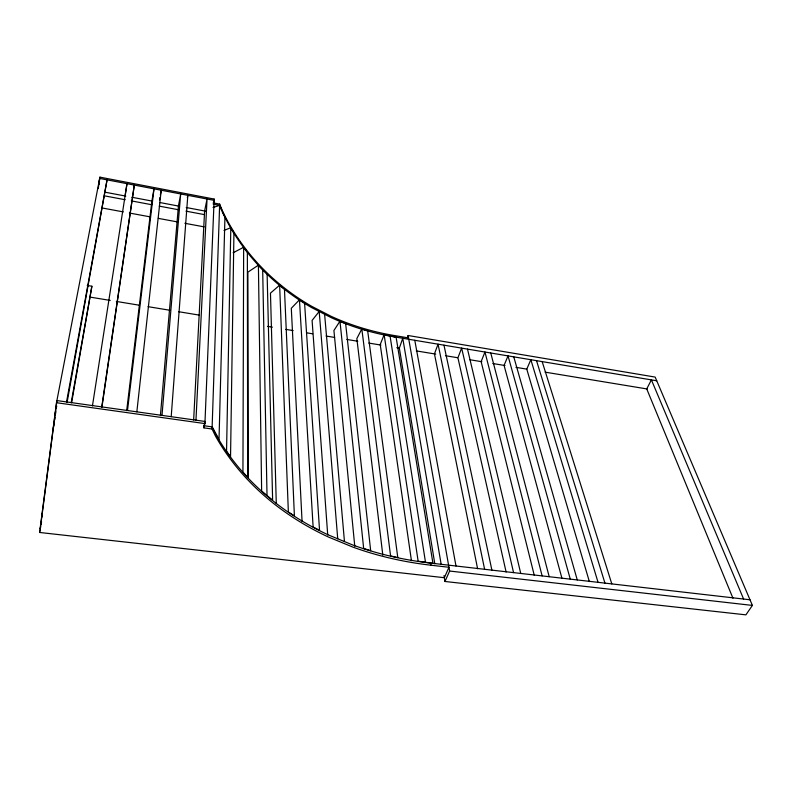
<?xml version="1.0" encoding="UTF-8"?>
<svg xmlns="http://www.w3.org/2000/svg" width="792" height="792" viewBox="0 0 792 792"><rect width="100%" height="100%" fill="white"/><g stroke="black" fill="none" stroke-linecap="round" stroke-linejoin="round"><path stroke-width="1.19" d="M243.649 247.272L242.936 472.111L247.668 477.358L247.371 252.193L243.649 247.272L233.135 252.767M230.809 227.71L226.552 451.123L230.541 456.925L233.927 233.095L230.809 227.71L223.988 230.413M212.058 429.007L219.661 204.108L213.355 202.9L214.157 199.059L99.911 177.151L56.489 402.712L39.6 532.471L444.352 577.705L448.955 567.27L431.046 565.221A338.461 265.944 -17.6 0 1 352.876 547.104L328.571 537.095A338.461 265.944 -17.6 0 1 215.434 435.986L212.058 429.007L203.94 427.878L204.029 425.74L212.137 426.878L219.018 439.352L224.948 216.85L219.622 205.395L213.305 204.197M203.94 427.878L204.93 423.591L214.157 199.059M195.961 420.176L207.049 199L204.613 210.979L193.654 419.998M171.201 416.681L187.823 195.317L187.357 197.733M161.994 415.384L180.685 193.951L178.428 206.039L160.43 415.335M136.848 411.84L161.212 190.228L160.36 195.089M127.492 410.523L153.995 188.843L151.906 201.039L126.68 410.672M54.747 419.918L55.044 417.641M55.489 414.226L55.787 411.949M98.257 188.595L99.663 178.438L214.097 200.356L213.355 203.94M98.891 184.487L99.911 177.151M87.239 285.457L91.882 286.229L71.636 402.663M101.713 407.246L134.303 185.071L101.97 406.92M92.436 405.94L126.987 183.675L125.086 195.98M159.509 199.96L159.935 197.525M71.181 402.821L91.882 286.229M66.548 401.92L107.059 179.853L67.073 402.455M41.778 517.176L42.461 513.533M39.6 532.471L40.016 530.244M40.689 526.601L40.234 529.026L56.905 400.564L205.019 421.453L203.99 425.888M41.134 524.175L41.59 521.75M55.311 413.305L55.777 410.88M56.242 408.454L56.707 406.039M53.302 428.185L54.222 423.393M407.355 337.689L408.118 335.511L655.162 377.081L752.4 605.415L745.906 614.849L444.995 581.486L443.995 575.596M384.13 334.699L418.146 561.182L432.947 563.359L396.109 337.154L384.13 334.699L380.219 344.5L411.434 560.647M589.357 581.585L526.769 369.122L530.858 359.716L598.049 582.328M444.995 581.486L449.618 571.042L408.118 335.511M361.825 328.987L390.575 555.915L397.792 557.588L367.666 330.759L361.825 328.987L356.836 338.58L382.823 555.202M339.966 321.186L363.667 548.46L370.676 550.678L345.619 323.473L339.966 321.186L333.917 330.502L354.767 546.262M299.445 299.802L313.127 526.997L319.542 530.333L304.583 303.079L299.445 299.802L291.298 308.286L302.069 521.542M279.635 285.179L288.357 511.988L294.396 515.879L284.457 288.961L279.635 285.179L270.468 293.129L276.289 503.593M258.41 265.162L261.637 491.08L272.626 500.178L267.112 273.844L258.41 265.162L247.886 272.151L248.282 478.031M213.028 207.474L219.622 205.395L221.78 210.721M449.618 571.042L752.4 605.415M212.137 426.878L215.493 433.848A337.709 265.716 -17.6 0 0 328.413 534.956L352.678 544.965A337.709 265.716 -17.6 0 0 430.7 563.102L750.004 599.782M56.489 402.712L204.93 423.591M89.506 297.01L110.236 300.425M116.335 301.425L139.501 305.247M148.035 306.662L169.993 310.276M178.527 311.692L199.257 315.107M267.548 326.373L272.418 327.175M285.833 329.383L293.149 330.591M306.563 332.808L312.662 333.808M326.076 336.026L334.61 337.432M346.807 339.441L357.786 341.253M368.755 343.065L380.952 345.074M396.802 347.688L399.247 348.094M416.275 350.896L435.719 354.103M445.441 355.707L457.598 357.717M469.745 359.716L481.902 361.726M492.842 363.528L504.989 365.528M515.929 367.33L526.868 369.141M545.094 372.141L647.173 388.981M219.661 204.108L222.255 210.484A260.518 233.957 -23.4 0 0 311.612 306.276L331.106 316.305A260.518 233.957 -23.4 0 0 394.079 335.491L408.543 337.917M222.215 211.781A260.954 234.194 -23.4 0 0 311.711 307.633L331.234 317.661A260.954 234.194 -23.4 0 0 394.297 336.857L656.736 380.784M101.594 207.88L123.314 211.9M129.353 213.018L149.866 216.81M158.321 218.374L177.626 221.948M184.873 223.294L204.188 226.868M105.197 192.228L125.76 196.099M131.809 197.248L152.361 201.128M159.618 202.495L178.972 206.148M186.229 207.514L205.573 211.167M104.544 195.862L125.195 199.732M131.274 200.881L151.925 204.762M159.222 206.128L178.655 209.781M185.952 211.147L204.178 214.573M743.609 599.049L651.41 379.893L646.727 388.902L732.956 598.217M542.164 361.607L611.8 583.902M536.521 360.657L604.939 583.12M513.77 356.855L577.259 579.942M570.28 579.14L508.038 355.895L504.068 365.379L561.983 578.457M490.763 353.004L549.193 576.715M542.124 575.903L484.971 352.034L481.12 361.598L534.234 575.22M467.498 349.104L520.74 573.448M513.562 572.626L461.647 348.124L457.915 357.766L506.108 572.012M443.975 345.173L491.891 570.131M484.615 569.299L438.055 344.173L434.452 353.895L477.606 568.745M414.79 340.283L455.984 566.003M441.154 564.3L402.762 338.273L399.346 348.104L434.808 563.795M394.079 335.491L394.297 336.857M430.7 563.102L431.046 565.221M390.05 335.957L425.512 562.369M324.611 314.266L344.461 541.57M337.729 538.798L319.196 311.484L312.088 320.423L327.72 534.986M262.677 269.587L267.023 495.723"/></g></svg>
